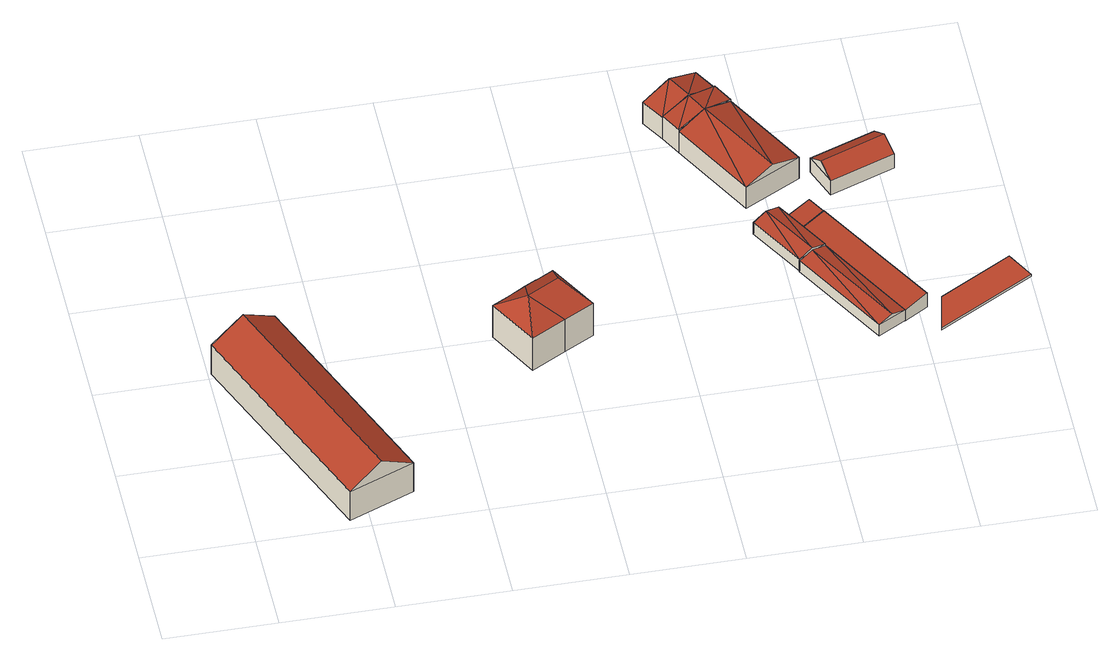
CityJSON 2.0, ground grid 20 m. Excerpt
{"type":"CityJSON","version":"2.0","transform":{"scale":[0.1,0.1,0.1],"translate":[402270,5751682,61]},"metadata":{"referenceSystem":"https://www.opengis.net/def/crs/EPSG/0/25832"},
"CityObjects":{
"building1":{"type":"Building","attributes":{"Gemeindeschluessel":"05515000","Geometrietyp2DReferenz":"3000","function":"31001_2700","roofType":"3100","measuredHeight":10.52},"geometry":[{"type":"Solid","lod":"2","boundaries":[[[[0,1,2,3]],[[4,5,1,0]],[[6,7,5,4]],[[3,2,7,6]],[[0,8,4]],[[6,9,3]],[[3,9,8,0]],[[4,8,9,6]],[[1,5,7,2]]]],"semantics":{"surfaces":[{"type":"WallSurface"},{"type":"RoofSurface"},{"type":"GroundSurface"}],"values":[[0,0,0,0,0,0,1,1,2]]}}]},
"building2":{"type":"Building","attributes":{"Gemeindeschluessel":"05515000","Geometrietyp2DReferenz":"3000","function":"31001_1000","roofType":"3200","measuredHeight":11.51},"address":[{"country":"Germany","locality":"Münster","thoroughfareNumber":"80","thoroughfareName":"Loevelingloh"}],"geometry":[{"type":"Solid","lod":"2","boundaries":[[[[10,11,12,13]],[[14,15,11,10]],[[16,17,15,14]],[[18,19,17,16]],[[20,21,19,18]],[[22,23,21,20]],[[24,25,23,22]],[[26,27,25,24]],[[28,29,27,26]],[[13,12,29,28]],[[24,30,26]],[[18,31,20]],[[20,31,30,22]],[[22,30,24]],[[16,14,10,30,31,18]],[[13,28,26,30,10]],[[11,15,17,19,21,23,25,27,29,12]]]],"semantics":{"surfaces":[{"type":"WallSurface"},{"type":"RoofSurface"},{"type":"GroundSurface"}],"values":[[0,0,0,0,0,0,0,0,0,0,1,1,1,1,1,1,2]]}}]},
"building3":{"type":"Building","attributes":{"Gemeindeschluessel":"05515000","Geometrietyp2DReferenz":"3000","function":"31001_2700","roofType":"3100","measuredHeight":3.48},"geometry":[{"type":"Solid","lod":"2","boundaries":[[[[32,33,34,35]],[[36,37,33,32]],[[38,39,37,36]],[[40,41,39,38]],[[42,43,41,40]],[[35,34,43,42]],[[42,44,45]],[[45,35,42]],[[44,40,38,36,32]],[[32,45,44]],[[45,32,35]],[[44,42,40]],[[33,37,39,41,43,34]]]],"semantics":{"surfaces":[{"type":"WallSurface"},{"type":"RoofSurface"},{"type":"GroundSurface"}],"values":[[0,0,0,0,0,0,1,1,1,1,0,0,2]]}}]},
"building4":{"type":"Building","attributes":{"Gemeindeschluessel":"05515000","Geometrietyp2DReferenz":"3000","function":"31001_2700"},"children":["building4-1","building4-2","building4-3"]},
"building4-1":{"type":"BuildingPart","attributes":{"roofType":"3100","measuredHeight":6.66},"parents":["building4"],"geometry":[{"type":"Solid","lod":"2","boundaries":[[[[46,47,48,49,50,51]],[[52,53,54,55,56,57]],[[51,58,59,60]],[[60,61,46,51]],[[59,62,52,57]],[[57,63,60,59]],[[48,55,54,49]],[[64,57,56]],[[47,46,65]],[[55,48,47,56]],[[47,65,64,56]],[[66,51,50]],[[53,52,67]],[[49,54,53,50]],[[53,67,66,50]],[[65,46,61]],[[57,64,63]],[[63,64,65,61,60]],[[67,52,62]],[[51,66,58]],[[58,66,67,62,59]]]],"semantics":{"surfaces":[{"type":"WallSurface"},{"type":"RoofSurface"},{"type":"GroundSurface"},{"type":"ClosureSurface"}],"values":[[0,0,1,1,1,1,2,0,0,3,3,0,0,3,3,0,0,3,0,0,3]]}}]},
"building4-2":{"type":"BuildingPart","attributes":{"roofType":"3100","measuredHeight":6.79},"parents":["building4"],"geometry":[{"type":"Solid","lod":"2","boundaries":[[[[50,49,68,69]],[[70,71,54,53]],[[69,68,71,70]],[[70,72,69]],[[69,72,73]],[[73,58,66,50,69]],[[72,70,53]],[[53,67,62,73,72]],[[49,54,71,68]],[[49,50,53,54]],[[73,62,59,58]],[[66,67,53,50]],[[58,59,62,67,66]]]],"semantics":{"surfaces":[{"type":"WallSurface"},{"type":"RoofSurface"},{"type":"GroundSurface"},{"type":"ClosureSurface"}],"values":[[0,0,0,0,1,1,1,1,2,3,0,3,3]]}}]},
"building4-3":{"type":"BuildingPart","attributes":{"roofType":"5000","measuredHeight":6.84},"parents":["building4"],"geometry":[{"type":"Solid","lod":"2","boundaries":[[[[74,75,48,47]],[[76,77,75,74]],[[56,55,77,76]],[[47,65,61,78,79]],[[79,74,47]],[[78,63,64,56,76]],[[76,79,78]],[[74,79,76]],[[75,77,55,48]],[[55,56,47,48]],[[78,61,60,63]],[[64,65,47,56]],[[63,60,61,65,64]]]],"semantics":{"surfaces":[{"type":"WallSurface"},{"type":"RoofSurface"},{"type":"GroundSurface"},{"type":"ClosureSurface"}],"values":[[0,0,0,1,1,1,1,0,2,3,0,3,3]]}}]},
"building5":{"type":"Building","attributes":{"Gemeindeschluessel":"05515000","Geometrietyp2DReferenz":"3000","function":"31001_2700","roofType":"3100","measuredHeight":3.28},"geometry":[{"type":"Solid","lod":"2","boundaries":[[[[80,81,82,83]],[[84,85,81,80]],[[86,87,85,84]],[[88,89,87,86]],[[83,82,89,88]],[[90,83,88]],[[91,90,88]],[[90,91,80]],[[86,84,80,91]],[[91,88,86]],[[90,80,83]],[[81,85,87,89,82]]]],"semantics":{"surfaces":[{"type":"WallSurface"},{"type":"RoofSurface"},{"type":"GroundSurface"}],"values":[[0,0,0,0,0,1,1,1,1,0,0,2]]}}]},
"building6":{"type":"Building","attributes":{"Gemeindeschluessel":"05515000","Geometrietyp2DReferenz":"3000","function":"31001_2700","roofType":"2100","measuredHeight":3.25},"geometry":[{"type":"Solid","lod":"2","boundaries":[[[[92,93,94,95]],[[96,97,93,92]],[[98,99,97,96]],[[95,94,99,98]],[[96,92,95,98]],[[93,97,99,94]]]],"semantics":{"surfaces":[{"type":"WallSurface"},{"type":"RoofSurface"},{"type":"GroundSurface"}],"values":[[0,0,0,0,1,2]]}}]},
"building7":{"type":"Building","attributes":{"Gemeindeschluessel":"05515000","Geometrietyp2DReferenz":"3000","function":"51009_1610","roofType":"2100","measuredHeight":3.19},"geometry":[{"type":"Solid","lod":"2","boundaries":[[[[100,101,102,92]],[[103,104,101,100]],[[105,106,104,103]],[[107,108,106,105]],[[92,102,108,107]],[[105,103,100,92,107]],[[101,104,106,108,102]]]],"semantics":{"surfaces":[{"type":"WallSurface"},{"type":"RoofSurface"},{"type":"GroundSurface"}],"values":[[0,0,0,0,0,1,2]]}}]},
"building8":{"type":"Building","attributes":{"Gemeindeschluessel":"05515000","Geometrietyp2DReferenz":"3000","function":"31001_2460","roofType":"3100","measuredHeight":5.3},"geometry":[{"type":"Solid","lod":"2","boundaries":[[[[109,110,111,112]],[[113,114,110,109]],[[115,116,114,113]],[[112,111,116,115]],[[109,117,113]],[[115,118,112]],[[112,118,117,109]],[[113,117,118,115]],[[110,114,116,111]]]],"semantics":{"surfaces":[{"type":"WallSurface"},{"type":"RoofSurface"},{"type":"GroundSurface"}],"values":[[0,0,0,0,0,0,1,1,2]]}}]},
"building9":{"type":"Building","attributes":{"Gemeindeschluessel":"05515000","Geometrietyp2DReferenz":"3000","function":"51003_1201","roofType":"1000","measuredHeight":0.464},"geometry":[{"type":"Solid","lod":"2","boundaries":[[[[119,120,121,122]],[[123,124,120,119]],[[125,126,124,123]],[[122,121,126,125]],[[123,119,122,125]],[[120,124,126,121]]]],"semantics":{"surfaces":[{"type":"WallSurface"},{"type":"RoofSurface"},{"type":"GroundSurface"}],"values":[[0,0,0,0,1,2]]}}]}
},
"vertices":[
[281,56,78],[281,56,11],[122,449,11],[122,449,78],[163,8,78],[163,8,11],[4,401,78],[4,401,11],[222,32,116],[63,425,116],
[546,428,88],[546,428,14],[517,412,14],[517,412,87],[566,439,88],[566,439,14],[566,438,88],[566,438,14],[599,456,88],[599,456,14],[650,364,88],[650,364,14],[596,335,89],[596,335,14],[534,301,88],[534,301,14],[484,393,88],[484,393,14],[517,411,88],[517,411,14],[538,363,129],[596,394,129],
[1010,580,41],[1010,580,14],[961,551,14],[961,551,41],[1021,561,41],[1021,561,14],[1040,528,41],[1040,528,14],[1069,477,41],[1069,477,14],[1020,449,41],[1020,449,14],[1044,463,49],[986,566,49],
[859,820,53],[859,820,49],[859,820,0],[879,783,0],[879,783,49],[879,783,53],[979,838,53],[979,838,49],[979,838,0],[959,875,0],[959,875,49],[959,875,53],[916,803,63],[929,810,67],[909,847,67],[892,838,62],[942,817,63],[927,857,61],[950,870,53],[867,825,53],[889,788,53],[969,832,53],
[964,628,0],[964,628,49],[1065,682,49],[1065,682,0],[1015,655,68],[929,810,68],
[834,864,49],[834,864,0],[935,917,49],[935,917,0],[909,847,69],[885,891,69],
[1120,270,38],[1120,270,13],[1170,298,13],[1170,298,38],[1019,449,38],[1019,449,13],[1020,449,38],[1020,449,13],[1069,477,38],[1069,477,13],[1145,284,46],[1044,463,46],
[1040,528,36],[1040,528,11],[1082,553,11],[1082,553,43],[1021,561,36],[1021,561,11],[1063,586,43],[1063,586,11],
[1082,553,44],[1082,553,12],[1040,528,12],[1213,324,44],[1213,324,12],[1170,298,36],[1170,298,12],[1069,477,36],[1069,477,12],
[1109,629,36],[1109,629,4],[1226,672,4],[1226,672,36],[1086,690,36],[1086,690,4],[1204,733,36],[1204,733,4],[1098,659,57],[1215,702,57],
[1241,340,16],[1241,340,11],[1226,265,11],[1226,265,16],[1371,414,16],[1371,414,11],[1399,363,16],[1399,363,11]
]}
